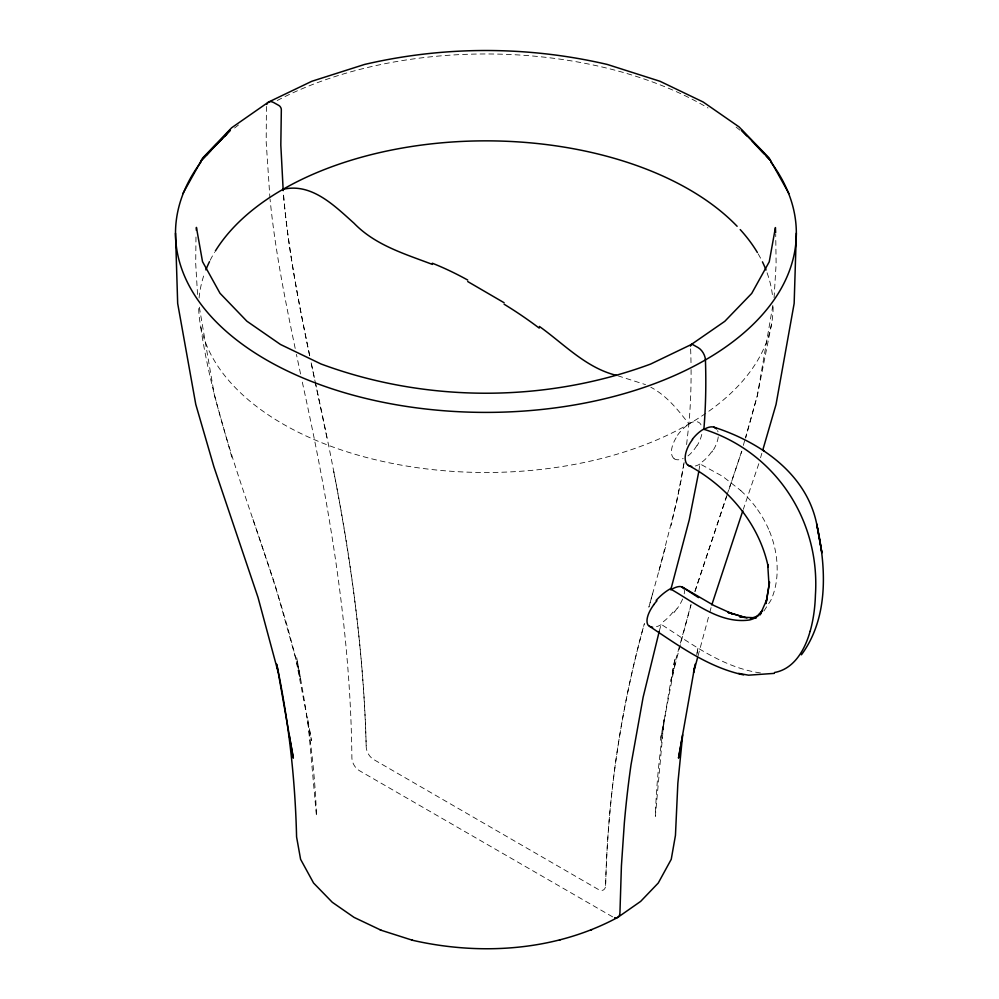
<?xml version="1.0" encoding="UTF-8"?>
<svg xmlns="http://www.w3.org/2000/svg" width="999" height="999" viewBox="0 0 999 999"><rect width="100%" height="100%" fill="white"/><g stroke="black" fill="none" stroke-linecap="round" stroke-linejoin="round"><path stroke-width="0.75" stroke-dasharray="5 3.75" d="M266.421 106.456L266.196 142.183L269.905 197.552M195.979 237.013L195.704 263.549L197.64 296.129M315.247 382.18C341.646 502.21 363.386 623.875 366.208 747.04A10.327 5.957 60 0 0 373.514 759.427L598.326 889.447A10.327 5.957 60 0 0 605.619 885.501C607.792 796.927 620.616 708.653 644.467 623.301M605.619 885.501C607.817 797.277 620.529 709.34 644.18 624.3M774.088 297.852L776.123 263.724L775.711 234.178M686.6 444.58L688.898 423.988C678.134 409.977 666.67 395.616 650.774 387.2M698.913 470.754L699.949 463.886L722.539 476.273L740.896 490.621M683.828 463.886L677.06 500.324L658.691 572.015M772.826 305.444L757.254 395.916L745.429 437.912M684.103 462.525L680.993 480.994L671.166 525.462M696.74 654.994L698.101 647.315L696.778 654.695M771.578 323.888L757.379 395.404L745.679 437.949M659.278 631.218L661.138 624.313C692.182 644.268 723.701 668.156 761.325 673.051M698.039 655.918L709.365 613.923M709.765 612.424L711.388 606.43M665.484 547.34L649.013 606.655M648.826 607.292L653.196 591.583M691.171 604.645L676.161 658.041L660.264 740.684L664.073 719.617L655.344 816.358C657.005 763.049 665.159 710.252 675.112 657.929L671.066 680.319L690.796 604.894M694.929 591.296L727.634 493.518M741.633 451.411L728.134 492.07M743.318 445.404L745.004 439.41M758.815 463.698L743.306 509.328M760.539 457.767L761.837 453.321M694.979 591.608L726.485 496.366M726.985 494.905L741.857 451.136M696.865 445.529L696.153 446.665A21.304 11.214 -55.9 0 1 686.738 456.893M712.724 450.861L711.987 452.023M676.872 608.616L674.874 611.45M674.725 611.638L673.913 612.699M763.923 611.001L770.641 600.711A112.25 64.81 60 0 0 776.722 578.296C778.396 561.775 775.361 544.954 768.843 529.745M617.807 375.774L645.554 384.627M612.637 916.857L359.19 770.541A10.327 5.969 60 0 1 351.885 758.016C350.686 630.494 329.245 504.308 301.86 380.082M674.063 458.691L674.625 459.065A21.379 11.076 -54.1 0 0 683.204 458.491M252.984 519.343L275.175 585.189L295.617 657.879L311.501 740.521L307.754 719.442L316.483 816.183C314.822 762.874 306.668 710.089 296.715 657.754L300.699 680.144C274.937 559.065 217.62 446.828 200.225 323.713M231.83 457.242L214.51 395.754L199.013 305.269M300.574 374.013L296.416 354.358M311.164 362.849L314.935 380.694M326.885 437.525L310.939 361.775M309.69 355.769C298.389 301.748 287.887 247.402 283.229 192.345M295.192 348.439C284.952 299.001 274.987 249.375 270.055 199.088M309.59 355.382C298.451 301.423 287.712 247.178 283.341 192.183M333.728 471.516C351.71 562.325 363.748 654.445 366.208 747.04M677.472 435.314A21.329 10.09 -52.3 0 1 688.873 424.25M688.935 423.738A21.316 10.24 -53.9 0 1 699.063 422.602L699.625 422.989A22.877 10.839 -56.1 0 1 701.66 426.835M690.634 348.926A659.278 380.644 60 0 1 691.033 364.46M691.083 369.518A659.278 380.644 60 0 1 688.898 424.063M674.113 458.616A22.702 11.376 -52.6 0 1 677.647 435.402M701.76 434.415A22.615 11.176 -55.5 0 1 697.127 445.629M699.937 464.048A23.776 12.65 -56.4 0 1 694.13 466.258M711.538 451.835A23.776 12 -55.8 0 1 699.999 463.386M740.871 490.684A79.808 46.079 60 0 1 757.654 509.64M757.592 509.69A64.848 37.438 60 0 1 768.843 529.745M661.063 624.737A25.275 11.888 -52.2 0 1 654.295 627.147M673.014 612.062A25.275 10.477 -51.2 0 1 661.363 623.126M234.578 128.009A310.414 179.221 0 0 1 240.347 123.551M277.198 100.524A310.414 179.221 0 0 1 708.029 107.992M736.113 127.11A310.414 179.221 0 0 1 740.596 130.719M684.278 590.247A26.249 9.391 -49.7 0 1 684.215 593.806M682.629 599.013A26.249 9.391 -49.7 0 1 677.185 608.641M717.582 430.606A22.69 10.964 -54.5 0 1 718.006 431.855M718.256 436.863A22.69 10.964 -54.5 0 1 712.799 450.899M773.126 306.755A287.213 165.822 0 0 1 485.764 472.49A287.213 165.822 0 0 1 198.701 306.581M199.088 298.014A287.213 165.822 0 0 1 204.82 272.602M210.152 260.327A287.213 165.822 0 0 1 214.548 252.347M758.154 253.821A287.213 165.822 0 0 1 761.762 260.489M767.07 272.777A287.213 165.822 0 0 1 772.751 298.189"/><path stroke-width="1.5" d="M796.328 233.179L794.155 303.434L776.048 404.408L762.699 450.362M196.316 230.232L196.416 227.397L202.522 261.651L220.005 293.269L246.89 321.216L280.469 344.468L320.954 363.961C426.211 402.959 545.379 402.972 650.661 364.048L691.345 344.493M698.701 472.115L689.285 519.717L670.928 589.21C694.879 602.859 720.029 624.075 749.412 620.004A76.049 43.906 60 0 0 754.844 618.056L756.53 617.145M769.592 582.155L766.008 603.558L769.005 585.152L767.731 564.585L768.206 566.808C759.09 523.039 727.16 486.201 688.386 465.322L688.711 465.509M695.117 664.21L678.496 758.129L682.667 734.852L677.846 783.316L675.449 835.401L671.241 859.315L658.266 883.016L640.659 901.385L618.256 917.045M694.392 667.981L693.593 672.414L697.639 657.417M659.278 631.218L643.131 697.202L631.018 764.759A1346.577 777.459 60 0 0 624.35 822.864L621.415 865.883L619.942 912.774A10.327 5.969 60 0 1 614.622 917.694M711.788 604.919L742.806 510.801M810.114 631.306C805.182 649.088 794.38 669.005 774.512 672.502M766.62 599.937L760.102 614.872L761.95 611.063M182.904 193.556L202.71 157.967L231.643 127.772L268.157 102.335M801.41 654.82C828.695 617.944 826.31 568.006 816.97 525.437C807.392 474.275 760.451 442.082 713.873 427.16M692.569 439.51L691.395 441.108A22.677 11.838 -53.7 0 0 687.961 465.234M653.583 604.757L656.917 600.786M755.269 618.269L762.587 610.202M210.951 150.449L201.249 160.564L230.332 130.22L224.95 135.839M216.333 144.83L222.802 138.087M691.171 344.58L724.774 321.341L751.71 293.431L769.242 261.813L775.424 227.572L775.636 232.667M268.656 102.01L311.813 81.281L364.523 64.46C444.168 45.854 527.659 45.854 607.305 64.46L660.014 81.281L703.171 102.01L739.085 126.923L769.118 157.967L788.923 193.556M411.863 940.071L412.512 940.271C480.731 955.843 555.494 950.973 617.757 917.394M750.411 618.781L758.728 615.509M590.634 930.269L591.57 929.969M559.315 940.271L559.964 940.071M774.25 673.376L748.551 675.187L738.586 673.388M282.929 189.36C311.576 182.505 334.59 205.881 354.033 223.227C375.249 245.255 404.77 253.883 432.43 264.423M756.131 617.819L739.947 617.107L744.879 617.394L727.771 612.25L732.167 613.761L713.998 605.544L681.768 586.75L682.929 587.812A26.249 9.391 -49.7 0 1 683.728 588.723M616.47 375.387C586.001 367.882 564.11 344.093 539.398 326.448M727.771 612.25L746.952 618.019M743.606 674.899C708.166 667.357 678.483 645.516 648.875 625.874L648.126 625.212A26.249 11.713 -46.1 0 1 653.758 604.795M276.711 664.21C288.649 721.053 295.229 778.883 296.578 836.912L300.599 859.315L313.561 883.016L332.28 902.272L354.071 917.394L381.193 930.269M380.257 929.969L412.512 940.271M714.822 427.584L714.023 427.21A23.302 11.076 -52.5 0 0 703.845 429.47M649.412 626.211L650.024 626.498A25.275 11.888 -52.2 0 0 652.659 627.21M467.719 281.543L504.108 302.734M681.768 586.75L698.526 597.602M763.348 450.524L764.247 451.173M752.06 140.884L741.495 130.22L746.877 135.839M755.219 144.081L770.579 160.564L766.27 156.069M752.259 141.458L764.11 153.821M289.161 734.852L293.331 758.129L278.234 672.414L258.017 597.427L213.873 466.658L195.779 404.408L177.672 303.434L175.499 233.179M816.97 525.437L821.915 552.847L816.707 523.913M276.91 665.034L278.234 672.414M283.204 190.659L280.819 145.105L281.331 109.803A3.447 2.01 59.3 0 0 278.871 105.469L273.714 102.572A10.327 5.969 60 0 0 266.77 104.408M691.733 466.383A23.776 12.65 -56.4 0 1 688.673 465.559M692.344 439.323A23.302 11.538 -52.8 0 1 703.92 428.983M656.156 600.411A24.9 9.628 -45.2 0 1 671.266 588.299M670.704 589.822A24.9 8.392 -44.7 0 1 681.343 586.763M810.139 631.318A204.77 118.232 60 0 0 815.421 595.042C820.291 520.267 775.524 452.11 703.883 429.245A657.991 379.895 60 0 0 705.431 359.915A10.327 5.969 60 0 0 698.114 347.602L692.956 344.705A3.447 2.023 59.3 0 0 690.496 346.141M770.803 162A310.414 179.221 0 0 1 485.914 412.4A310.414 179.221 0 0 1 201.036 162M206.468 155.145A310.414 179.221 0 0 1 216.571 144.081M224.275 136.738A310.414 179.221 0 0 1 226.586 134.678M757.342 146.216A310.414 179.221 0 0 1 762.449 151.761M714.772 427.647A22.69 10.964 -54.5 0 1 716.533 428.958M205.869 269.867A287.213 165.822 0 0 1 209.478 261.676M215.347 251.036A287.213 165.822 0 0 1 462.387 141.408A287.213 165.822 0 0 1 737.125 226.286M740.209 229.583A287.213 165.822 0 0 1 757.379 252.51M762.437 261.838A287.213 165.822 0 0 1 766.033 270.03M432.317 263.212A385.589 229.196 61.9 0 1 467.732 280.057M504.12 304.233A385.589 214.148 58.5 0 1 539.21 328.097"/></g></svg>
